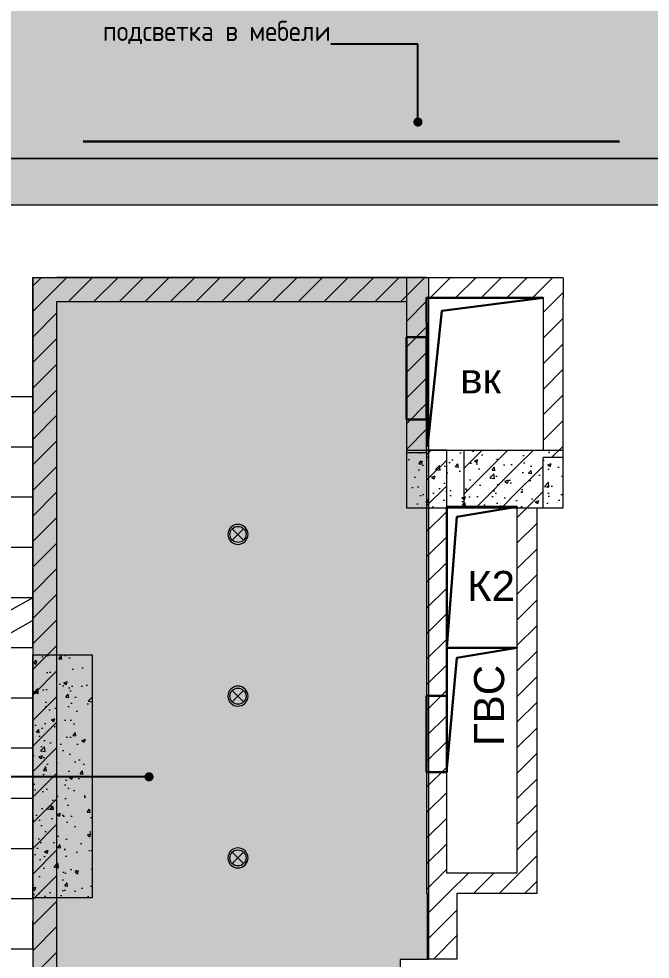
# Model space of a CAD drawing. Header units: millimetres. Extents: x 2336463 to 2579121, y 595385 to 778077.
# Drawn here: x 2343590 to 2346734, y 699625 to 704307 of the extents above; entities that cross this region are included whole.
import ezdxf

# ---------------------------------------------------------------- set-up
doc = ezdxf.new("R2010")
doc.units = ezdxf.units.MM
doc.header["$MEASUREMENT"] = 0
for name, pattern in [('Wipeout_Contour', [1000, 0, -1000]), ('Пунктирная', [88.194442, 0, -88.194442]), ('Штриховая', [282.222223, 141.111112, -141.111112])]:
    doc.linetypes.add(name, pattern=pattern)
for name, color, linetype in [('+возводимые стены', 7, 'Continuous'), ('Конструктив - Лестницы', 7, 'Continuous'), ('сит план', 7, 'Continuous')]:
    doc.layers.add(name, color=color, linetype=linetype)
for name, color, linetype, lineweight in [('+возводимые стены_Ном._пера__101', 252, 'Continuous', 5), ('+стена с дверью_Ном._пера__1', 7, 'Continuous', 13), ('MEP - Электрооборудование.ЭО_Ном._пера__1', 7, 'Continuous', 13), ('MEP - Электрооборудование.ЭО_Ном._пера__101', 252, 'Continuous', 5), ('Конструктив - Стены Несущие_Ном._пера__21', 7, 'Continuous', 30), ('сит план_Ном._пера__1', 7, 'Continuous', 13), ('сит план_Ном._пера__21', 7, 'Continuous', 30)]:
    doc.layers.add(name, color=color, linetype=linetype, lineweight=lineweight)
for name, color, linetype, lineweight, true_color in [('+возводимые стены_Ном._пера__169', 7, 'Continuous', 5, 0x68b353), ('+стена с дверью_Ном._пера__243', 7, 'Continuous', 13, 0xe25822), ('MEP - Электрооборудование.ЭО_Ном._пера__24', 7, 'Continuous', 30, 0x029e21), ('MEP - Электрооборудование.ЭО_Ном._пера__58', 7, 'Continuous', 5, 0xdf0000), ('Конструктив - Лестницы_Ном._пера__11', 7, 'Continuous', 15, 0x6c80ff), ('сит план_Ном._пера__87', 7, 'Continuous', 20, 0x6a6a6a)]:
    doc.layers.add(name, color=color, linetype=linetype, lineweight=lineweight, true_color=true_color)
doc.styles.add('СГЕНЕРИР_СТИЛЬ_1', font='arial.ttf')
doc.styles.add('СГЕНЕРИР_СТИЛЬ_3', font='isocp.shx')
doc.dimstyles.new('СГЕНЕРИР_СТИЛЬ__11', dxfattribs={"dimtxt": 0.18, "dimasz": 91.2, "dimexe": 0.18, "dimexo": 0.0625, "dimgap": 0, "dimtad": 0, "dimtih": 1, "dimtoh": 1, "dimdec": 4, "dimzin": 0, "dimdsep": 46, "dimcen": 0.09, "dimadec": 0, "dimazin": 0, "dimtfac": 1, "dimtdec": 4, "dimtmove": 0, "dimatfit": 3, "dimldrblk": 'ARROWHEAD_11', "dimfxl": 0, "dimtolj": 1, "dimtzin": 0, "dimarcsym": 0})
pattern_1 = [(45, (2086872.015, 585813.69), (-63.63961, 63.63961), [])]
pattern_2 = [(50, (2086872.01, 585813.69), (-182.18467, 15.939086), [19.05, -209.55]), (355, (2086872.01, 585813.69), (-35.24342, 191.05685), [15.24, -167.64058]), (100.451445, (2086887.2, 585812.36), (146.94125, 175.11775), [16.19001, -178.09024]), (46.1842, (2086872.01, 585864.49), (-271.07904, 42.04233), [28.575, -314.325]), (96.63556, (2086894.6, 585860.98), (237.40413, 247.42612), [24.28502, -267.1356]), (351.18415, (2086872.01, 585864.49), (237.40413, 247.42612), [22.85997, -251.45973]), (21, (2086897.41, 585851.79), (-151.61439, 102.2652), [19.05, -209.55]), (326, (2086897.41, 585851.79), (61.80203, 184.18797), [15.24, -167.64]), (71.451445, (2086910.05, 585843.26), (213.41642, 81.92277), [16.19001, -178.08994]), (37.5, (2086872.015, 585813.686), (3.088603, 84.555039), [0, -165.608, 0, -170.18, 0, -168.275]), (7.5, (2086872.015, 585813.69), (66.819663, 100.180575), [0, -97.028, 0, -161.798, 0, -64.135]), (327.5, (2086815.37, 585813.686), (-135.590595, 5.728744), [0, -63.5, 0, -198.12, 0, -262.89]), (317.5, (2086789.97, 585813.69), (148.12918, 25.42649), [0, -82.55, 0, -131.572, 0, -186.69])]

# ---------------------------------------------------------------- blocks, each defined once
blk = doc.blocks.new('Лестница_18', base_point=(2086872, 585813.7))
at = {"color": 254, "linetype": 'Wipeout_Contour', "lineweight": 0, "ltscale": 9784772.224337056}
blk.add_wipeout([(2343660.4, 702425), (2342760.4, 702425), (2342760.4, 702175), (2343660.4, 702175)], dxfattribs=at).dxf.layer = 'Конструктив - Лестницы'
at = {"layer": 'Конструктив - Лестницы_Ном._пера__11', "color": 171, "linetype": 'Continuous', "lineweight": 15, "true_color": 0x6c80ff}
for p, q in [((2343660.4, 702425), (2342760.4, 702425)), ((2342760.4, 702425), (2342760.4, 702175)), ((2343660.4, 702175), (2343660.4, 702425)), ((2342760.4, 702175), (2343660.4, 702175))]:
    blk.add_line(p, q, dxfattribs=at)
for start, end in [(0, 180), (180, 0)]:
    blk.add_arc((2343210.4, 702425), 75, start, end, dxfattribs=at)
at = {"color": 254, "linetype": 'Wipeout_Contour', "lineweight": 0, "ltscale": 9784485.172038112}
blk.add_wipeout([(2343660.4, 702175), (2342760.4, 702175), (2342760.4, 701925), (2343660.4, 701925)], dxfattribs=at).dxf.layer = 'Конструктив - Лестницы'
at = {"layer": 'Конструктив - Лестницы_Ном._пера__11', "color": 171, "linetype": 'Continuous', "lineweight": 15, "true_color": 0x6c80ff}
for p, q in [((2343210.4, 702425), (2343210.4, 702175)), ((2343660.4, 702175), (2342760.4, 702175)), ((2342760.4, 702175), (2342760.4, 701925)), ((2343660.4, 701925), (2343660.4, 702175)), ((2342760.4, 701925), (2343660.4, 701925))]:
    blk.add_line(p, q, dxfattribs=at)
at = {"color": 254, "linetype": 'Wipeout_Contour', "lineweight": 0, "ltscale": 9784198.213510312}
blk.add_wipeout([(2343660.4, 701925), (2342760.4, 701925), (2342760.4, 701675), (2343660.4, 701675)], dxfattribs=at).dxf.layer = 'Конструктив - Лестницы'
at = {"layer": 'Конструктив - Лестницы_Ном._пера__11', "color": 171, "linetype": 'Continuous', "lineweight": 15, "true_color": 0x6c80ff}
for p, q in [((2343660.4, 701925), (2342760.4, 701925)), ((2342760.4, 701925), (2342760.4, 701675)), ((2343660.4, 701675), (2343660.4, 701925)), ((2342760.4, 701675), (2343660.4, 701675))]:
    blk.add_line(p, q, dxfattribs=at)
at = {"color": 254, "linetype": 'Wipeout_Contour', "lineweight": 0, "ltscale": 9783911.34877474}
blk.add_wipeout([(2343660.4, 701675), (2342760.4, 701675), (2342760.4, 701425), (2343660.4, 701425)], dxfattribs=at).dxf.layer = 'Конструктив - Лестницы'
at = {"layer": 'Конструктив - Лестницы_Ном._пера__11', "color": 171, "linetype": 'Continuous', "lineweight": 15, "true_color": 0x6c80ff}
for p, q in [((2343660.4, 701675), (2342760.4, 701675)), ((2342760.4, 701675), (2342760.4, 701425)), ((2343660.4, 701425), (2343660.4, 701675)), ((2342760.4, 701425), (2343660.4, 701425))]:
    blk.add_line(p, q, dxfattribs=at)
at = {"color": 254, "linetype": 'Wipeout_Contour', "lineweight": 0, "ltscale": 19566703.35415219}
blk.add_wipeout([(2342760.4, 701425), (2342760.4, 701175), (2343123, 701175), (2343123, 701226.5), (2343210.4, 701175), (2343297.8, 701175), (2343297.8, 701223.6), (2343660.4, 701425)], dxfattribs=at).dxf.layer = 'Конструктив - Лестницы'
at = {"layer": 'Конструктив - Лестницы_Ном._пера__11', "color": 171, "linetype": 'Continuous', "lineweight": 15, "true_color": 0x6c80ff}
for p, q in [((2343660.4, 701425), (2342760.4, 701425)), ((2342760.4, 701425), (2342760.4, 701175)), ((2342760.4, 701175), (2343123, 701175)), ((2343210.4, 701175), (2343297.8, 701175))]:
    blk.add_line(p, q, dxfattribs=at)
at = {"color": 254, "linetype": 'Wipeout_Contour', "lineweight": 0, "ltscale": 7338708.652448057}
blk.add_wipeout([(2343416.3, 701175), (2343660.4, 701175), (2343660.4, 701310.6)], dxfattribs=at).dxf.layer = 'Конструктив - Лестницы'
at = {"layer": 'Конструктив - Лестницы_Ном._пера__11', "color": 171, "linetype": 'Continuous', "lineweight": 15, "true_color": 0x6c80ff}
blk.add_line((2343660.4, 701425), (2343297.8, 701223.6), dxfattribs=at)
at = {"layer": 'Конструктив - Лестницы_Ном._пера__11', "color": 171, "linetype": 'Штриховая', "lineweight": 15, "true_color": 0x6c80ff}
for p, q in [((2343660.4, 701175), (2343660.4, 701310.6)), ((2343416.3, 701175), (2343660.4, 701175))]:
    blk.add_line(p, q, dxfattribs=at)
at = {"color": 254, "linetype": 'Wipeout_Contour', "lineweight": 0, "ltscale": 9782366.130061395}
blk.add_wipeout([(2342760.4, 701175), (2342760.4, 700925), (2343123, 701126.5), (2343123, 701175)], dxfattribs=at).dxf.layer = 'Конструктив - Лестницы'
at = {"color": 254, "linetype": 'Wipeout_Contour', "lineweight": 0, "ltscale": 7337763.315243809}
blk.add_wipeout([(2343297.8, 701175), (2343210.4, 701175), (2343297.8, 701123.6)], dxfattribs=at).dxf.layer = 'Конструктив - Лестницы'
at = {"layer": 'Конструктив - Лестницы_Ном._пера__11', "color": 171, "linetype": 'Continuous', "lineweight": 15, "true_color": 0x6c80ff}
for p, q in [((2343123, 701175), (2342760.4, 701175)), ((2342760.4, 701175), (2342760.4, 700925)), ((2343297.8, 701175), (2343210.4, 701175))]:
    blk.add_line(p, q, dxfattribs=at)
at = {"color": 254, "linetype": 'Wipeout_Contour', "lineweight": 0, "ltscale": 19567513.58550763}
blk.add_wipeout([(2342966.3, 700925), (2343660.4, 700925), (2343660.4, 701175), (2343416.3, 701175), (2343297.8, 701109.2), (2343297.8, 701009.2), (2343123, 701112.1), (2343123, 701012.1)], dxfattribs=at).dxf.layer = 'Конструктив - Лестницы'
at = {"layer": 'Конструктив - Лестницы_Ном._пера__11', "color": 171, "linetype": 'Continuous', "lineweight": 15, "true_color": 0x6c80ff}
for p, q in [((2343210.4, 702175), (2343210.4, 701175)), ((2343210.4, 701175), (2342960.4, 701425)), ((2343460.4, 701425), (2343210.4, 701175)), ((2343297.8, 701123.6), (2343123, 701226.5)), ((2343123, 701226.5), (2343123, 701126.5)), ((2343297.8, 701223.6), (2343297.8, 701123.6))]:
    blk.add_line(p, q, dxfattribs=at)
at = {"layer": 'Конструктив - Лестницы_Ном._пера__11', "color": 171, "linetype": 'Штриховая', "lineweight": 15, "true_color": 0x6c80ff}
for p, q in [((2343660.4, 701310.6), (2343297.8, 701109.2)), ((2343660.4, 701175), (2343416.3, 701175)), ((2343660.4, 700925), (2343660.4, 701175)), ((2343297.8, 701009.2), (2343123, 701112.1)), ((2343123, 701112.1), (2343123, 701012.1)), ((2343297.8, 701109.2), (2343297.8, 701009.2)), ((2342966.3, 700925), (2343660.4, 700925))]:
    blk.add_line(p, q, dxfattribs=at)
for start, end in [(0, 180), (180, 0)]:
    blk.add_arc((2343210.4, 701060.6), 75, start, end, dxfattribs=at)
at = {"color": 254, "linetype": 'Wipeout_Contour', "lineweight": 0, "ltscale": 12228583.59697327}
blk.add_wipeout([(2342760.4, 700675), (2343660.4, 700675), (2343660.4, 700925), (2342966.3, 700925), (2342760.4, 700810.6)], dxfattribs=at).dxf.layer = 'Конструктив - Лестницы'
at = {"layer": 'Конструктив - Лестницы_Ном._пера__11', "color": 171, "linetype": 'Continuous', "lineweight": 15, "true_color": 0x6c80ff}
blk.add_line((2343123, 701126.5), (2342760.4, 700925), dxfattribs=at)
at = {"layer": 'Конструктив - Лестницы_Ном._пера__11', "color": 171, "linetype": 'Штриховая', "lineweight": 15, "true_color": 0x6c80ff}
for p, q in [((2343123, 701012.1), (2342760.4, 700810.6)), ((2343660.4, 700925), (2342966.3, 700925)), ((2343660.4, 700675), (2343660.4, 700925)), ((2342760.4, 700810.6), (2342760.4, 700675)), ((2342760.4, 700675), (2343660.4, 700675))]:
    blk.add_line(p, q, dxfattribs=at)
at = {"color": 254, "linetype": 'Wipeout_Contour', "lineweight": 0, "ltscale": 9782764.82795262}
blk.add_wipeout([(2342760.4, 700675), (2342760.4, 700425), (2343660.4, 700425), (2343660.4, 700675)], dxfattribs=at).dxf.layer = 'Конструктив - Лестницы'
at = {"layer": 'Конструктив - Лестницы_Ном._пера__11', "color": 171, "linetype": 'Штриховая', "lineweight": 15, "true_color": 0x6c80ff}
for p, q in [((2343660.4, 700675), (2342760.4, 700675)), ((2342760.4, 700675), (2342760.4, 700425)), ((2343660.4, 700425), (2343660.4, 700675)), ((2342760.4, 700425), (2343660.4, 700425))]:
    blk.add_line(p, q, dxfattribs=at)
at = {"color": 254, "linetype": 'Wipeout_Contour', "lineweight": 0, "ltscale": 9782478.432314323}
blk.add_wipeout([(2342760.4, 700425), (2342760.4, 700175), (2343660.4, 700175), (2343660.4, 700425)], dxfattribs=at).dxf.layer = 'Конструктив - Лестницы'
at = {"layer": 'Конструктив - Лестницы_Ном._пера__11', "color": 171, "linetype": 'Штриховая', "lineweight": 15, "true_color": 0x6c80ff}
for p, q in [((2343660.4, 700425), (2342760.4, 700425)), ((2342760.4, 700425), (2342760.4, 700175)), ((2343660.4, 700175), (2343660.4, 700425)), ((2342760.4, 700175), (2343660.4, 700175))]:
    blk.add_line(p, q, dxfattribs=at)
at = {"color": 254, "linetype": 'Wipeout_Contour', "lineweight": 0, "ltscale": 9782192.130517727}
blk.add_wipeout([(2342760.4, 700175), (2342760.4, 699925), (2343660.4, 699925), (2343660.4, 700175)], dxfattribs=at).dxf.layer = 'Конструктив - Лестницы'
at = {"layer": 'Конструктив - Лестницы_Ном._пера__11', "color": 171, "linetype": 'Штриховая', "lineweight": 15, "true_color": 0x6c80ff}
for p, q in [((2343660.4, 700175), (2342760.4, 700175)), ((2342760.4, 700175), (2342760.4, 699925)), ((2343660.4, 699925), (2343660.4, 700175)), ((2342760.4, 699925), (2343660.4, 699925))]:
    blk.add_line(p, q, dxfattribs=at)
at = {"color": 254, "linetype": 'Wipeout_Contour', "lineweight": 0, "ltscale": 9781905.922571069}
blk.add_wipeout([(2342760.4, 699925), (2342760.4, 699675), (2343660.4, 699675), (2343660.4, 699925)], dxfattribs=at).dxf.layer = 'Конструктив - Лестницы'
at = {"layer": 'Конструктив - Лестницы_Ном._пера__11', "color": 171, "linetype": 'Штриховая', "lineweight": 15, "true_color": 0x6c80ff}
for p, q in [((2343660.4, 699925), (2342760.4, 699925)), ((2342760.4, 699925), (2342760.4, 699675)), ((2343660.4, 699675), (2343660.4, 699925)), ((2342760.4, 699675), (2343660.4, 699675))]:
    blk.add_line(p, q, dxfattribs=at)
at = {"color": 254, "linetype": 'Wipeout_Contour', "lineweight": 0, "ltscale": 9781619.808482585}
blk.add_wipeout([(2342760.4, 699675), (2342760.4, 699425), (2343660.4, 699425), (2343660.4, 699675)], dxfattribs=at).dxf.layer = 'Конструктив - Лестницы'
at = {"layer": 'Конструктив - Лестницы_Ном._пера__11', "color": 171, "linetype": 'Штриховая', "lineweight": 15, "true_color": 0x6c80ff}
for p, q in [((2343660.4, 699675), (2342760.4, 699675)), ((2342760.4, 699675), (2342760.4, 699425)), ((2343660.4, 699425), (2343660.4, 699675)), ((2342760.4, 699425), (2343660.4, 699425))]:
    blk.add_line(p, q, dxfattribs=at)
at = {"color": 254, "linetype": 'Wipeout_Contour', "lineweight": 0, "ltscale": 9781333.788240185}
blk.add_wipeout([(2342760.4, 699425), (2342760.4, 699175), (2343660.4, 699175), (2343660.4, 699425)], dxfattribs=at).dxf.layer = 'Конструктив - Лестницы'
at = {"layer": 'Конструктив - Лестницы_Ном._пера__11', "color": 171, "linetype": 'Штриховая', "lineweight": 15, "true_color": 0x6c80ff}
for p, q in [((2343660.4, 699425), (2342760.4, 699425)), ((2342760.4, 699425), (2342760.4, 699175)), ((2343660.4, 699175), (2343660.4, 699425)), ((2342760.4, 699175), (2343660.4, 699175))]:
    blk.add_line(p, q, dxfattribs=at)
at = {"color": 254, "linetype": 'Wipeout_Contour', "lineweight": 0, "ltscale": 9781047.861872442}
blk.add_wipeout([(2342760.4, 699175), (2342760.4, 698925), (2343660.4, 698925), (2343660.4, 699175)], dxfattribs=at).dxf.layer = 'Конструктив - Лестницы'
at = {"layer": 'Конструктив - Лестницы_Ном._пера__11', "color": 171, "linetype": 'Штриховая', "lineweight": 15, "true_color": 0x6c80ff}
for p, q in [((2343210.4, 701060.6), (2343210.4, 699175)), ((2343660.4, 699175), (2342760.4, 699175)), ((2342760.4, 699175), (2342760.4, 698925)), ((2343210.4, 698925), (2342960.4, 699175)), ((2343210.4, 699175), (2343210.4, 698925)), ((2343460.4, 699175), (2343210.4, 698925)), ((2343660.4, 698925), (2343660.4, 699175)), ((2342760.4, 698925), (2343660.4, 698925))]:
    blk.add_line(p, q, dxfattribs=at)
blk = doc.blocks.new('Стена_1343', base_point=(2345520.5, 703018.3))
at = {"layer": 'сит план_Ном._пера__87', "linetype": 'Continuous', "lineweight": 20, "true_color": 0x6a6a6a}
h = blk.add_hatch(dxfattribs=at)
h.set_pattern_fill('Блоки_Бетонные_Эффективные', color=251, style=0, pattern_type=2)
h.set_pattern_definition(pattern_1)
h.paths.add_polyline_path([(2345520.5, 703018.3), (2345519.9, 702146.9), (2345619.9, 702146.9), (2345620.5, 703018.2)])
at = {"layer": 'сит план_Ном._пера__1', "color": 7, "linetype": 'Continuous', "lineweight": 13, "flags": 128}
for points in [[(2345520.5, 703018.3), (2345519.9, 702146.9)], [(2345620.5, 703018.2), (2345520.5, 703018.3)], [(2345620.5, 703017.7), (2345620.5, 703018.2)], [(2345619.9, 702146.9), (2345620.5, 702917.7)], [(2345519.9, 702146.9), (2345619.9, 702146.9)]]:
    blk.add_lwpolyline(points, dxfattribs=at)
blk = doc.blocks.new('Стена_1344', base_point=(2345520.5, 703017.7))
at = {"layer": 'сит план_Ном._пера__87', "linetype": 'Continuous', "lineweight": 20, "true_color": 0x6a6a6a}
h = blk.add_hatch(dxfattribs=at)
h.set_pattern_fill('Блоки_Бетонные_Эффективные', color=251, style=0, pattern_type=2)
h.set_pattern_definition(pattern_1)
h.paths.add_polyline_path([(2346200.4, 703017.7), (2345620.5, 703017.7), (2345620.5, 702917.7), (2346200.4, 702917.7)])
h = blk.add_hatch(dxfattribs=at)
h.set_pattern_fill('Блоки_Бетонные_Эффективные', color=251, style=0, pattern_type=2)
h.set_pattern_definition(pattern_1)
h.paths.add_polyline_path([(2346200.4, 702917.7), (2346300.4, 702917.7), (2346300.4, 703017.7)])
h = blk.add_hatch(dxfattribs=at)
h.set_pattern_fill('Блоки_Бетонные_Эффективные', color=251, style=0, pattern_type=2)
h.set_pattern_definition(pattern_1)
h.paths.add_polyline_path([(2346200.4, 702917.7), (2346300.4, 703017.7), (2346200.4, 703017.7)])
at = {"layer": 'сит план_Ном._пера__1', "color": 7, "linetype": 'Continuous', "lineweight": 13, "flags": 128}
for points in [[(2346300.4, 703017.7), (2345620.5, 703017.7)], [(2346300.4, 703017.7), (2346300.4, 702917.7)], [(2345620.5, 702917.7), (2346200.4, 702917.7)]]:
    blk.add_lwpolyline(points, dxfattribs=at)
blk = doc.blocks.new('Стена_1345', base_point=(2346300.4, 703017.7))
at = {"layer": 'сит план_Ном._пера__87', "linetype": 'Continuous', "lineweight": 20, "true_color": 0x6a6a6a}
h = blk.add_hatch(dxfattribs=at)
h.set_pattern_fill('Блоки_Бетонные_Эффективные', color=251, style=0, pattern_type=2)
h.set_pattern_definition(pattern_1)
h.paths.add_polyline_path([(2346200.4, 702917.7), (2346200.2, 702122.6), (2346300.2, 702122.6), (2346300.4, 702917.7)])
at = {"layer": 'сит план_Ном._пера__1', "color": 7, "linetype": 'Continuous', "lineweight": 13, "flags": 128}
for points in [[(2346200.4, 702917.7), (2346200.2, 702157.6)], [(2346300.2, 702122.6), (2346300.4, 702917.7)], [(2346300.2, 702122.6), (2346200.2, 702122.6)]]:
    blk.add_lwpolyline(points, dxfattribs=at)
blk = doc.blocks.new('Стена_1346', base_point=(2345806.4, 702157.7))
at = {"layer": 'сит план_Ном._пера__87', "linetype": 'Continuous', "lineweight": 20, "true_color": 0x6a6a6a}
h = blk.add_hatch(dxfattribs=at)
h.set_pattern_fill('Блоки_Бетонные_Эффективные', color=251, style=0, pattern_type=2)
h.set_pattern_definition(pattern_1)
h.paths.add_polyline_path([(2346070.4, 701872.7), (2346070.4, 702157.7), (2345806.4, 702157.7), (2345806.3, 701872.7)])
h = blk.add_hatch(dxfattribs=at)
h.set_pattern_fill('Блоки_Бетонные_Эффективные', color=251, style=0, pattern_type=2)
h.set_pattern_definition(pattern_1)
h.paths.add_polyline_path([(2346200.2, 701872.6), (2346200.2, 702157.6), (2346170.4, 702157.6), (2346170.4, 701872.6)])
at = {"layer": 'сит план_Ном._пера__1', "color": 7, "linetype": 'Continuous', "lineweight": 13, "flags": 128}
for points in [[(2345806.4, 702157.7), (2345806.3, 701872.7)], [(2346070.4, 702157.7), (2345806.4, 702157.7)], [(2346200.2, 702157.6), (2346170.4, 702157.6)], [(2346200.2, 701872.6), (2346200.2, 702122.6)], [(2345806.3, 701872.7), (2346070.4, 701872.7)], [(2346170.4, 701872.6), (2346200.2, 701872.6)]]:
    blk.add_lwpolyline(points, dxfattribs=at)
blk = doc.blocks.new('Стена_1347', base_point=(2345620.4, 702159.7))
at = {"layer": 'сит план_Ном._пера__87', "linetype": 'Continuous', "lineweight": 20, "true_color": 0x6a6a6a}
h = blk.add_hatch(dxfattribs=at)
h.set_pattern_fill('Блоки_Бетонные_Эффективные', color=251, style=0, pattern_type=2)
h.set_pattern_definition(pattern_1)
h.paths.add_polyline_path([(2345720.4, 700053.7), (2345720.4, 702159.7), (2345620.4, 702159.7), (2345620.4, 700053.7)])
h = blk.add_hatch(dxfattribs=at)
h.set_pattern_fill('Блоки_Бетонные_Эффективные', color=251, style=0, pattern_type=2)
h.set_pattern_definition(pattern_1)
h.paths.add_polyline_path([(2345720.4, 700053.7), (2345620.4, 699953.7), (2345720.4, 699953.7)])
h = blk.add_hatch(dxfattribs=at)
h.set_pattern_fill('Блоки_Бетонные_Эффективные', color=251, style=0, pattern_type=2)
h.set_pattern_definition(pattern_1)
h.paths.add_polyline_path([(2345720.4, 700053.7), (2345620.4, 700053.7), (2345620.4, 699953.7)])
at = {"layer": 'сит план_Ном._пера__1', "color": 7, "linetype": 'Continuous', "lineweight": 13, "flags": 128}
for points in [[(2345620.4, 702159.7), (2345620.4, 699953.7)], [(2345720.4, 702159.7), (2345620.4, 702159.7)], [(2345720.4, 700053.7), (2345720.4, 702159.7)]]:
    blk.add_lwpolyline(points, dxfattribs=at)
blk = doc.blocks.new('Стена_1348', base_point=(2345620.4, 699953.7))
at = {"layer": 'сит план_Ном._пера__87', "linetype": 'Continuous', "lineweight": 20, "true_color": 0x6a6a6a}
h = blk.add_hatch(dxfattribs=at)
h.set_pattern_fill('Блоки_Бетонные_Эффективные', color=251, style=0, pattern_type=2)
h.set_pattern_definition(pattern_1)
h.paths.add_polyline_path([(2345720.4, 699953.7), (2346070.4, 699953.7), (2346070.4, 700053.7), (2345720.4, 700053.7)])
h = blk.add_hatch(dxfattribs=at)
h.set_pattern_fill('Блоки_Бетонные_Эффективные', color=251, style=0, pattern_type=2)
h.set_pattern_definition(pattern_1)
h.paths.add_polyline_path([(2346170.4, 700053.7), (2346070.4, 700053.7), (2346170.4, 699953.7)])
h = blk.add_hatch(dxfattribs=at)
h.set_pattern_fill('Блоки_Бетонные_Эффективные', color=251, style=0, pattern_type=2)
h.set_pattern_definition(pattern_1)
h.paths.add_polyline_path([(2346170.4, 699953.7), (2346070.4, 700053.7), (2346070.4, 699953.7)])
at = {"layer": 'сит план_Ном._пера__1', "color": 7, "linetype": 'Continuous', "lineweight": 13, "flags": 128}
for points in [[(2346070.4, 700053.7), (2345720.4, 700053.7)], [(2346170.4, 699953.7), (2346170.4, 700053.7)], [(2345620.4, 699953.7), (2345623.4, 699953.7)], [(2345773.4, 699953.7), (2346170.4, 699953.7)]]:
    blk.add_lwpolyline(points, dxfattribs=at)
blk = doc.blocks.new('Стена_1349', base_point=(2346170.4, 699953.7))
at = {"layer": 'сит план_Ном._пера__87', "linetype": 'Continuous', "lineweight": 20, "true_color": 0x6a6a6a}
h = blk.add_hatch(dxfattribs=at)
h.set_pattern_fill('Блоки_Бетонные_Эффективные', color=251, style=0, pattern_type=2)
h.set_pattern_definition(pattern_1)
h.paths.add_polyline_path([(2346170.4, 700053.7), (2346170.4, 702159.7), (2346070.4, 702159.7), (2346070.4, 700053.7)])
at = {"layer": 'сит план_Ном._пера__1', "color": 7, "linetype": 'Continuous', "lineweight": 13, "flags": 128}
for points in [[(2346070.4, 702159.7), (2346170.4, 702159.7)], [(2346070.4, 701872.7), (2346070.4, 700053.7)], [(2346170.4, 700053.7), (2346170.4, 701872.6)]]:
    blk.add_lwpolyline(points, dxfattribs=at)
blk = doc.blocks.new('Стена_1365', base_point=(2345773.4, 699626.4))
at = {"layer": '+возводимые стены_Ном._пера__169', "linetype": 'Continuous', "lineweight": 5, "true_color": 0x68b353}
h = blk.add_hatch(dxfattribs=at)
h.set_pattern_fill('Блоки_Бетонные_Эффективные', color=85, style=0, pattern_type=2)
h.set_pattern_definition(pattern_1)
h.paths.add_polyline_path([(2345773.4, 699626.4), (2345773.4, 699953.7), (2345623.4, 699953.7), (2345623.4, 699626.4)])
at = {"layer": '+возводимые стены_Ном._пера__101', "color": 252, "linetype": 'Continuous', "lineweight": 5, "flags": 128}
for points in [[(2345623.4, 699953.7), (2345623.4, 699626.4)], [(2345773.4, 699626.4), (2345773.4, 699953.7)], [(2345623.4, 699626.4), (2345773.4, 699626.4)]]:
    blk.add_lwpolyline(points, dxfattribs=at)
blk = doc.blocks.new('Стена_1366', base_point=(2343780.4, 698920.4))
at = {"layer": '+возводимые стены_Ном._пера__169', "linetype": 'Continuous', "lineweight": 5, "true_color": 0x68b353}
h = blk.add_hatch(dxfattribs=at)
h.set_pattern_fill('Блоки_Бетонные_Эффективные', color=85, style=0, pattern_type=2)
h.set_pattern_definition(pattern_1)
h.paths.add_polyline_path([(2343780.4, 703018.9), (2343660.4, 703018.9), (2343780.4, 702898.9)])
h = blk.add_hatch(dxfattribs=at)
h.set_pattern_fill('Блоки_Бетонные_Эффективные', color=85, style=0, pattern_type=2)
h.set_pattern_definition(pattern_1)
h.paths.add_polyline_path([(2343660.4, 702898.9), (2343780.4, 702898.9), (2343660.4, 703018.9)])
h = blk.add_hatch(dxfattribs=at)
h.set_pattern_fill('Блоки_Бетонные_Эффективные', color=85, style=0, pattern_type=2)
h.set_pattern_definition(pattern_1)
h.paths.add_polyline_path([(2343660.4, 702898.9), (2343660.4, 699040.5), (2343780.4, 699040.4), (2343780.4, 702898.9)])
h = blk.add_hatch(dxfattribs=at)
h.set_pattern_fill('Блоки_Бетонные_Эффективные', color=85, style=0, pattern_type=2)
h.set_pattern_definition(pattern_1)
h.paths.add_polyline_path([(2343780.4, 699040.4), (2343660.4, 699040.5), (2343660.4, 698920.5)])
h = blk.add_hatch(dxfattribs=at)
h.set_pattern_fill('Блоки_Бетонные_Эффективные', color=85, style=0, pattern_type=2)
h.set_pattern_definition(pattern_1)
h.paths.add_polyline_path([(2343780.4, 699040.4), (2343660.4, 698920.5), (2343780.4, 698920.4)])
at = {"layer": '+возводимые стены_Ном._пера__101', "color": 252, "linetype": 'Continuous', "lineweight": 5, "flags": 128}
for points in [[(2343660.4, 703018.9), (2343780.4, 703018.9)], [(2343660.4, 703018.9), (2343660.4, 698920.5)], [(2343780.4, 699040.4), (2343780.4, 702898.9)], [(2343660.4, 698920.5), (2343780.4, 698920.4)]]:
    blk.add_lwpolyline(points, dxfattribs=at)
blk = doc.blocks.new('Стена_1368', base_point=(2345520.5, 703018.9))
at = {"layer": '+возводимые стены_Ном._пера__169', "linetype": 'Continuous', "lineweight": 5, "true_color": 0x68b353}
h = blk.add_hatch(dxfattribs=at)
h.set_pattern_fill('Блоки_Бетонные_Эффективные', color=85, style=0, pattern_type=2)
h.set_pattern_definition(pattern_1)
h.paths.add_polyline_path([(2343780.4, 702898.9), (2345520.5, 702898.9), (2345520.5, 703018.9), (2343780.4, 703018.9)])
at = {"layer": '+возводимые стены_Ном._пера__101', "color": 252, "linetype": 'Continuous', "lineweight": 5, "flags": 128}
for points in [[(2345520.5, 703018.9), (2343780.4, 703018.9)], [(2345520.5, 703018.9), (2345520.5, 702898.9)], [(2343780.4, 702898.9), (2345520.5, 702898.9)]]:
    blk.add_lwpolyline(points, dxfattribs=at)
blk = doc.blocks.new('Встраиваемый Точечный Светильник 25')
at = {"layer": 'MEP - Электрооборудование.ЭО_Ном._пера__58', "color": 12, "linetype": 'Continuous', "lineweight": 5, "true_color": 0xdf0000}
for q in [(-28.3, 28.3), (-28.3, -28.3), (28.3, 28.3), (28.3, -28.3)]:
    blk.add_line((0, 0), q, dxfattribs=at)
at = {"layer": 'MEP - Электрооборудование.ЭО_Ном._пера__58', "color": 12, "linetype": 'Continuous', "lineweight": 5, "true_color": 0xdf0000, "flags": 128}
blk.add_lwpolyline([(50, 0, 1), (-50, 0, 1)], format="xyb", close=True, dxfattribs=at)
at = {"layer": 'MEP - Электрооборудование.ЭО_Ном._пера__58', "color": 12, "linetype": 'Continuous', "lineweight": 5, "true_color": 0xdf0000}
blk.add_circle((0, 0), 40, dxfattribs=at)
blk = doc.blocks.new('ARROWHEAD_11')
at = {"color": 0, "linetype": 'Continuous', "lineweight": 0}
blk.add_line((0, 0), (-1, 0), dxfattribs=at)
at = {"color": 0, "linetype": 'Continuous', "lineweight": 0, "const_width": 0.25, "flags": 128}
blk.add_lwpolyline([(-0.125, 0, 1), (0.125, 0, 1)], format="xyb", close=True, dxfattribs=at)

msp = doc.modelspace()

# ---------------------------------------------------------------- hatches: boundary and pattern name
at = {"layer": '+стена с дверью_Ном._пера__243', "linetype": 'Continuous', "lineweight": 0, "true_color": 0x381608}
for points in [[(2341093.7, 706910.6), (2347746.3, 706910.6), (2347746.3, 709999), (2349574.7, 709999), (2349715.9, 709999), (2349715.9, 707032.4), (2349574.7, 707032.4), (2349574.7, 705401.1), (2349594.7, 705401.1), (2349594.7, 704006.7), (2349597, 704006.7), (2349597, 701204.4), (2347971.7, 701204.4), (2347971.7, 704006.7), (2347366.7, 704006.7), (2347366.7, 703610.7), (2342371.6, 703610.7), (2342371.6, 705400.5), (2341093.7, 705400.5)], [(2337007.4, 699930.5), (2342760.4, 699930.5), (2342760.4, 698925), (2343660, 698925), (2343660, 699731.4), (2343660, 703018.9), (2345488.3, 703018.9), (2345629.6, 703018.9), (2345629.6, 699624), (2345488.3, 699624), (2345488.3, 698421), (2345508.4, 698421), (2345508.4, 697026.6), (2345510.6, 697026.6), (2345510.6, 694224.2), (2343885.4, 694224.2), (2343885.4, 697026.6), (2343280.4, 697026.6), (2343280.4, 696630.5), (2338285.3, 696630.5), (2338285.3, 698420.4), (2337007.4, 698420.4)]]:
    msp.add_hatch(color=28, dxfattribs=at).paths.add_polyline_path(points)
at = {"layer": 'сит план_Ном._пера__1', "linetype": 'Continuous', "lineweight": 13}
h = msp.add_hatch(dxfattribs=at)
h.set_pattern_fill('AR_CONC', style=0, pattern_type=2)
h.set_pattern_definition(pattern_2)
h.paths.add_polyline_path([(2342371.6, 703610.7), (2347973.6, 703610.7), (2347973.6, 703378.7), (2342371.6, 703378.7)])
h = msp.add_hatch(dxfattribs=at)
h.set_pattern_fill('AR_CONC', style=0, pattern_type=2)
h.set_pattern_definition(pattern_2)
h.paths.add_polyline_path([(2346300.2, 702157.5), (2345520.4, 702157.5), (2345520.4, 701872.7), (2346300.2, 701872.7)])

# ---------------------------------------------------------------- linework, layer by layer
at = {"layer": '+стена с дверью_Ном._пера__1', "color": 7, "linetype": 'Continuous', "lineweight": 13, "flags": 128}
for points in [[(2341093.7, 706910.6), (2347746.3, 706910.6), (2347746.3, 709999), (2349574.7, 709999), (2349715.9, 709999), (2349715.9, 707032.4), (2349574.7, 707032.4), (2349574.7, 705401.1), (2349594.7, 705401.1), (2349594.7, 704006.7), (2349597, 704006.7), (2349597, 701204.4), (2347971.7, 701204.4), (2347971.7, 704006.7), (2347366.7, 704006.7), (2347366.7, 703610.7), (2342371.6, 703610.7), (2342371.6, 705400.5), (2341093.7, 705400.5)], [(2337007.4, 699930.5), (2342760.4, 699930.5), (2342760.4, 698925), (2343660, 698925), (2343660, 699731.4), (2343660, 703018.9), (2345488.3, 703018.9), (2345629.6, 703018.9), (2345629.6, 699624), (2345488.3, 699624), (2345488.3, 698421), (2345508.4, 698421), (2345508.4, 697026.6), (2345510.6, 697026.6), (2345510.6, 694224.2), (2343885.4, 694224.2), (2343885.4, 697026.6), (2343280.4, 697026.6), (2343280.4, 696630.5), (2338285.3, 696630.5), (2338285.3, 698420.4), (2337007.4, 698420.4)]]:
    msp.add_lwpolyline(points, close=True, dxfattribs=at)
at = {"layer": 'MEP - Электрооборудование.ЭО_Ном._пера__24', "color": 104, "linetype": 'Continuous', "lineweight": 30, "true_color": 0x029e21}
msp.add_line((2343910.8, 703696), (2346580.1, 703696), dxfattribs=at)
at = {"layer": 'Конструктив - Стены Несущие_Ном._пера__21', "color": 7, "linetype": 'Continuous', "lineweight": 30}
for p, q in [((2345520.4, 702722.7), (2345620.4, 702722.7)), ((2345520.4, 702312.7), (2345520.4, 702722.7)), ((2345620.4, 702722.7), (2345620.4, 702312.7)), ((2345620.4, 702312.7), (2345520.4, 702312.7)), ((2345620.4, 700936.7), (2345720.4, 700936.7)), ((2345620.4, 700556.7), (2345620.4, 700936.7)), ((2345720.4, 700936.7), (2345720.4, 700556.7)), ((2345720.4, 700556.7), (2345620.4, 700556.7))]:
    msp.add_line(p, q, dxfattribs=at)
at = {"layer": 'сит план_Ном._пера__1', "color": 7, "linetype": 'Continuous', "lineweight": 13, "flags": 128}
for points in [[(2342371.6, 703610.7), (2347973.6, 703610.7), (2347973.6, 703378.7), (2342371.6, 703378.7)], [(2346300.2, 702157.5), (2345520.4, 702157.5), (2345520.4, 701872.7), (2346300.2, 701872.7)]]:
    msp.add_lwpolyline(points, close=True, dxfattribs=at)
at = {"layer": 'сит план_Ном._пера__21', "color": 7, "linetype": 'Continuous', "lineweight": 30, "flags": 128}
for points in [[(2345624.4, 702176.7), (2345695.9, 702852.3), (2346200.4, 702917.8), (2345620.5, 702918.2)], [(2345720.4, 701176.7), (2345770.4, 701826.7), (2346070.4, 701876.7), (2345720.4, 701876.7)], [(2345720.4, 700576.7), (2345770.4, 701125.3), (2346070.4, 701175.3), (2345720.4, 701175.3)]]:
    msp.add_lwpolyline(points, close=True, dxfattribs=at)

# ---------------------------------------------------------------- block references
at = {"layer": '+возводимые стены', "color": 252, "lineweight": 5}
for name, p in [('Стена_1368', (2345520.5, 703018.9)), ('Стена_1365', (2345773.4, 699626.4))]:
    msp.add_blockref(name, p, dxfattribs=at)
at = {"layer": 'MEP - Электрооборудование.ЭО_Ном._пера__58', "color": 12, "linetype": 'Continuous', "lineweight": 5, "true_color": 0xdf0000, "zscale": 1000, "rotation": 90}
for p in [(2344681.4, 701740.1), (2344681.4, 700934.7), (2344681.4, 700129.3)]:
    msp.add_blockref('Встраиваемый Точечный Светильник 25', p, dxfattribs=at)
at = {"layer": 'сит план', "color": 7, "lineweight": 13}
for name, p in [('Стена_1343', (2345520.5, 703018.3)), ('Стена_1344', (2345520.5, 703017.7)), ('Стена_1345', (2346300.4, 703017.7)), ('Стена_1347', (2345620.4, 702159.7)), ('Стена_1346', (2345806.4, 702157.7)), ('Стена_1349', (2346170.4, 699953.7)), ('Стена_1348', (2345620.4, 699953.7))]:
    msp.add_blockref(name, p, dxfattribs=at)

# ---------------------------------------------------------------- texts
at = {"layer": 'MEP - Электрооборудование.ЭО_Ном._пера__1', "color": 7, "linetype": 'Continuous', "lineweight": 13, "insert": (2345143.2, 704180.4), "char_height": 100, "attachment_point": 9, "style": 'СГЕНЕРИР_СТИЛЬ_3'}
msp.add_mtext('\\A1;{\\pqr;\\Fisocp.shx;подсветка в мебели}', dxfattribs=at)
at = {"layer": 'сит план_Ном._пера__1', "color": 7, "linetype": 'Continuous', "lineweight": 13, "char_height": 150, "attachment_point": 1, "style": 'СГЕНЕРИР_СТИЛЬ_1'}
for s, insert in [('\\A1;{\\pql;\\fArial|b0|i0|c204|p38;вк}', (2345787.8, 702592.1)), ('\\A1;{\\pql;\\fArial|b0|i0|c204|p38;К\\fArial|b0|i0|c204|p38;2}', (2345822.1, 701558.2))]:
    msp.add_mtext(s, dxfattribs=dict(at, insert=insert))
at = {"layer": 'сит план_Ном._пера__1', "color": 7, "linetype": 'Continuous', "lineweight": 13, "insert": (2345856.6, 700685.9), "char_height": 150, "attachment_point": 1, "rotation": 90, "style": 'СГЕНЕРИР_СТИЛЬ_1'}
msp.add_mtext('\\A1;{\\pql;\\fArial|b0|i0|c204|p38;ГВС}', dxfattribs=at)

# ---------------------------------------------------------------- leaders
at = {"layer": 'MEP - Электрооборудование.ЭО_Ном._пера__101', "color": 252, "linetype": 'Continuous', "lineweight": 5, "annotation_type": 0, "has_hookline": 1, "hookline_direction": 1, "text_width": 1405.2}
msp.add_leader([(2345577.3, 703793), (2345577.3, 704180.4), (2345143.2, 704180.4)], dimstyle='СГЕНЕРИР_СТИЛЬ__11', dxfattribs=at)

# ---------------------------------------------------------------- next in the draw order: block references
at = {"layer": 'Конструктив - Лестницы', "color": 8, "linetype": 'Пунктирная', "lineweight": 15}
msp.add_blockref('Лестница_18', (2086872, 585813.7), dxfattribs=at)

# ---------------------------------------------------------------- next in the draw order: hatches: boundary and pattern name
at = {"layer": 'сит план_Ном._пера__1', "linetype": 'Continuous', "lineweight": 13}
h = msp.add_hatch(dxfattribs=at)
h.set_pattern_fill('AR_CONC', style=0, pattern_type=2)
h.set_pattern_definition(pattern_2)
h.paths.add_polyline_path([(2343660, 701140.5), (2343955, 701140.5), (2343955, 699930.5), (2343660, 699930.5)])

# ---------------------------------------------------------------- next in the draw order: linework, layer by layer
at = {"layer": 'сит план_Ном._пера__1', "color": 7, "linetype": 'Continuous', "lineweight": 13, "flags": 128}
msp.add_lwpolyline([(2343660, 701140.5), (2343955, 701140.5), (2343955, 699930.5), (2343660, 699930.5)], close=True, dxfattribs=at)

# ---------------------------------------------------------------- next in the draw order: block references
at = {"layer": '+возводимые стены', "color": 252, "lineweight": 5}
msp.add_blockref('Стена_1366', (2343780.4, 698920.4), dxfattribs=at)

# ---------------------------------------------------------------- next in the draw order: leaders
at = {"layer": 'MEP - Электрооборудование.ЭО_Ном._пера__101', "color": 252, "linetype": 'Continuous', "lineweight": 5, "annotation_type": 0, "has_hookline": 1, "hookline_direction": 1, "text_width": 1415.8}
msp.add_leader([(2344238.5, 700533.2), (2342326.3, 700533.2)], dimstyle='СГЕНЕРИР_СТИЛЬ__11', dxfattribs=at)

doc.saveas('drawing.dxf')
